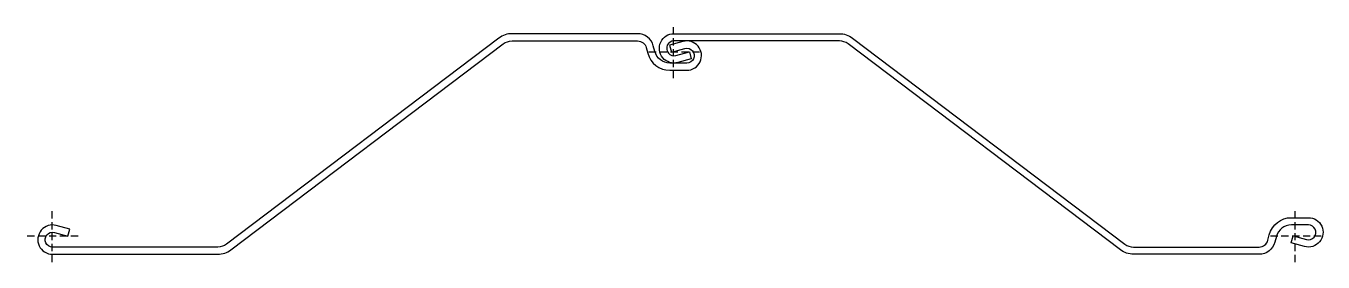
# Model space of a CAD drawing. Header units: millimetres. Extents: x 1694 to 3483, y 1379 to 1705.
import ezdxf

# ---------------------------------------------------------------- set-up
doc = ezdxf.new("R2010")
doc.units = ezdxf.units.MM
doc.linetypes.add('DASHED', pattern=[0.75, 0.5, -0.25])
doc.layers.add('ref', color=251, linetype='Continuous')

msp = doc.modelspace()

# ---------------------------------------------------------------- linework, layer by layer
for points in [[(1730.3, 1400, -1.140281), (1732.9, 1420.1), (1751.4, 1415.2), (1754, 1424.8), (1735.5, 1429.8, 1.140281), (1730.3, 1390), (1958.3, 1390, 0.163308), (1976.4, 1396.1), (2352.1, 1680.2, -0.163308), (2364.2, 1684.3), (2537.4, 1684.3, -0.340671), (2549.5, 1675), (2551.5, 1667.2, 0.340671), (2581.9, 1643.8), (2605.4, 1643.8, 1.140281), (2600.1, 1683.6), (2581.6, 1678.6), (2584.2, 1668.9), (2602.7, 1673.9, -1.140281), (2605.4, 1653.8), (2581.9, 1653.8, -0.340671), (2561.2, 1669.7), (2559.1, 1677.5, 0.340671), (2537.4, 1694.3), (2364.2, 1694.3, 0.163308), (2346.1, 1688.2), (1970.4, 1404, -0.163308), (1958.3, 1400)], [(2815.8, 1694.3, -0.163308), (2833.9, 1688.2), (3209.6, 1404, 0.163308), (3221.7, 1400), (3394.9, 1400, 0.340671), (3407, 1409.3), (3409, 1417, -0.340671), (3439.4, 1440.5), (3462.9, 1440.5, -1.140281), (3457.6, 1400.7), (3439.1, 1405.6), (3441.7, 1415.3), (3460.2, 1410.3, 1.140281), (3462.9, 1430.5), (3439.4, 1430.5, 0.340671), (3418.7, 1414.5), (3416.6, 1406.7, -0.340671), (3394.9, 1390), (3221.7, 1390, -0.163308), (3203.6, 1396.1), (2827.9, 1680.2, 0.163308), (2815.8, 1684.3), (2587.8, 1684.3, 1.140281), (2590.4, 1664.1), (2608.9, 1669.1), (2611.5, 1659.4), (2593, 1654.4, -1.140281), (2587.8, 1694.3)]]:
    msp.add_lwpolyline(points, format="xyb", close=True)
at = {"layer": 'ref', "linetype": 'DASHED', "ltscale": 20}
for p, q in [((2587.1, 1633.1), (2587.1, 1705)), ((2623, 1669), (2551.1, 1669)), ((1729.6, 1379.3), (1729.6, 1451.2)), ((3444.6, 1379.3), (3444.6, 1451.2)), ((1765.5, 1415.2), (1693.6, 1415.2)), ((3480.5, 1415.2), (3408.6, 1415.2))]:
    msp.add_line(p, q, dxfattribs=at)

doc.saveas('drawing.dxf')
